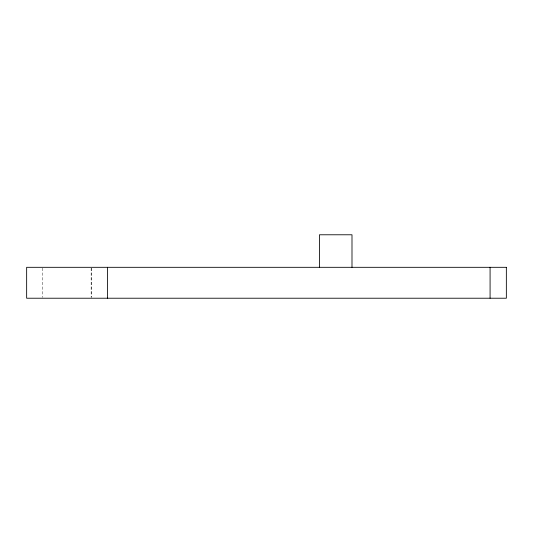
<?xml version="1.0" encoding="UTF-8"?>
<svg xmlns="http://www.w3.org/2000/svg" width="533" height="533" viewBox="0 0 533 533"><rect width="100%" height="100%" fill="white"/><g stroke="black" fill="none" stroke-linecap="round" stroke-linejoin="round"><path stroke-width="0.4" stroke-dasharray="2.67 2" d="M91.496 268.126L91.496 297.407M91.143 268.126L91.143 297.407M42.787 268.126L42.787 297.407"/><path stroke-width="0.8" d="M490.08 267.313L490.08 298.22M351.993 267.313L351.993 234.78L319.454 234.78L319.454 267.313M107.486 267.313L107.486 298.22M506.35 267.313L26.65 267.313L26.65 298.22L506.35 298.22L506.35 267.313"/></g></svg>
